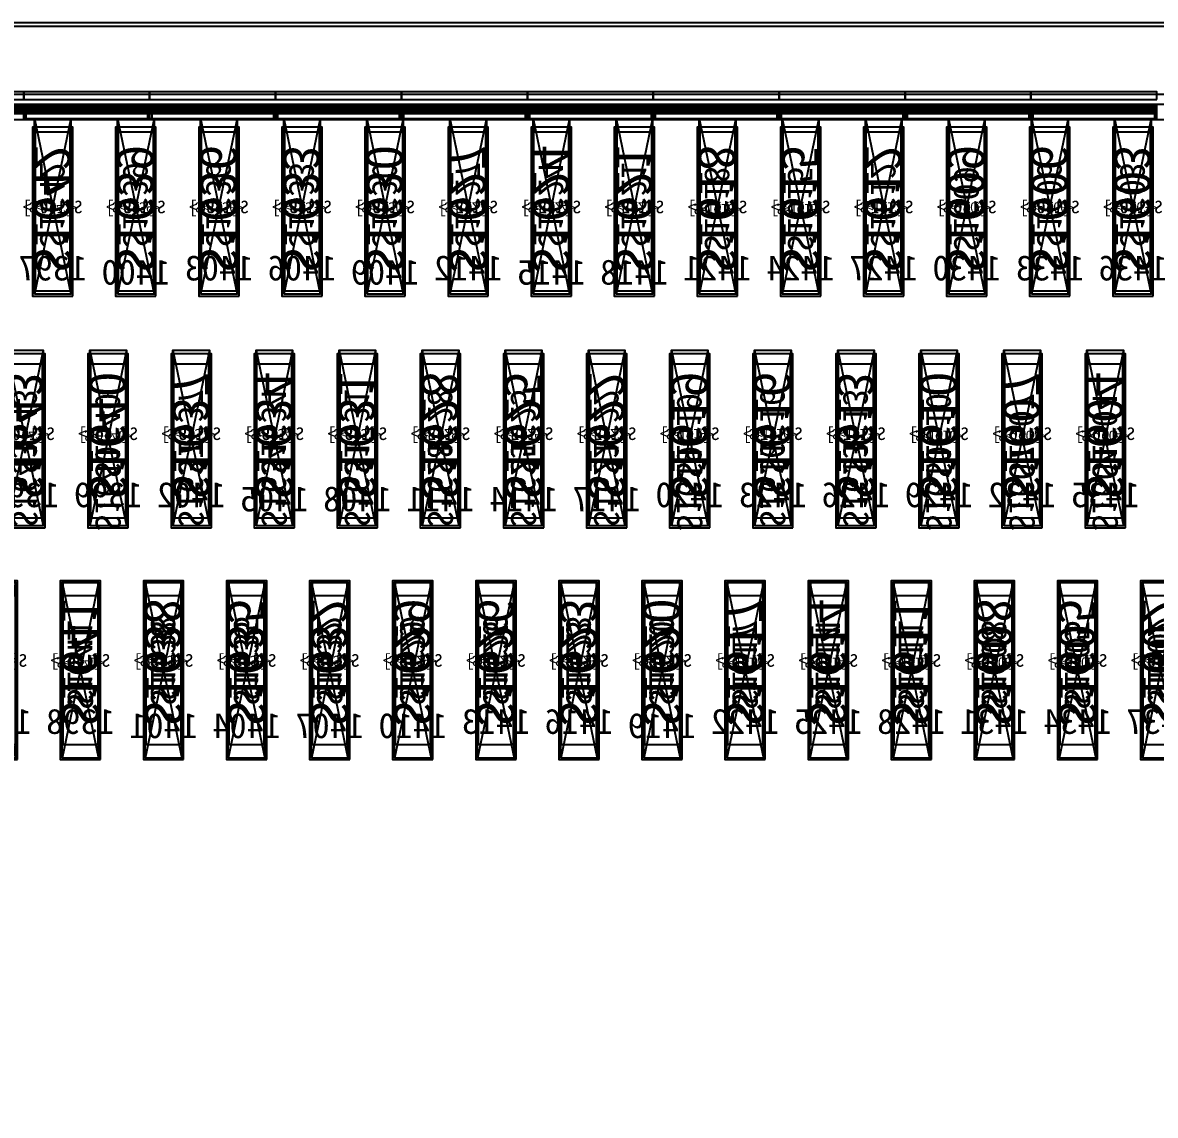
# Model space of a CAD drawing. Header units: millimetres. Extents: x 427 to 2444, y 137 to 817.
# Drawn here: x 1130.6464 to 1131.0962, y 301.2176 to 301.6514 of the extents above; entities that cross this region are included whole.
import ezdxf
from ezdxf.enums import TextEntityAlignment as Align

# ---------------------------------------------------------------- set-up
doc = ezdxf.new("R2010")
doc.units = ezdxf.units.MM
for name, color, linetype in [('L0', 211, 'Continuous'), ('L102', 91, 'Continuous'), ('L114', 213, 'Continuous'), ('L240', 60, 'Continuous'), ('L241', 200, 'Continuous'), ('L242', 51, 'Continuous'), ('L245', 53, 'Continuous'), ('L246', 93, 'Continuous'), ('L247', 13, 'Continuous'), ('L59', 140, 'Continuous'), ('L63', 4, 'Continuous'), ('L98', 150, 'Continuous')]:
    doc.layers.add(name, color=color, linetype=linetype)
doc.styles.add('txt', font='simhei.ttf')

# ---------------------------------------------------------------- blocks, each defined once
blk = doc.blocks.new('HX8394_F_PAD')
at = {"layer": 'L0'}
blk.add_lwpolyline([(-13.86, -0.4025), (-13.86, 0.4025), (13.86, 0.4025), (13.86, -0.4025), (-13.86, -0.4025)], close=True, dxfattribs=at)
at = {"layer": 'L241'}
blk.add_lwpolyline([(-13.9, -0.435), (-13.9, 0.435), (13.9, 0.435), (13.9, -0.435), (-13.9, -0.435)], close=True, dxfattribs=at)
at = {"layer": 'L242'}
for points in [[(4.553, 0.3285), (4.5515, 0.33), (4.5515, 0.392), (4.553, 0.3935), (4.566, 0.3935), (4.5675, 0.392), (4.5675, 0.33), (4.566, 0.3285), (4.553, 0.3285)], [(4.586, 0.3285), (4.5845, 0.33), (4.5845, 0.392), (4.586, 0.3935), (4.599, 0.3935), (4.6005, 0.392), (4.6005, 0.33), (4.599, 0.3285), (4.586, 0.3285)], [(4.619, 0.3285), (4.6175, 0.33), (4.6175, 0.392), (4.619, 0.3935), (4.632, 0.3935), (4.6335, 0.392), (4.6335, 0.33), (4.632, 0.3285), (4.619, 0.3285)], [(4.652, 0.3285), (4.6505, 0.33), (4.6505, 0.392), (4.652, 0.3935), (4.665, 0.3935), (4.6665, 0.392), (4.6665, 0.33), (4.665, 0.3285), (4.652, 0.3285)], [(4.685, 0.3285), (4.6835, 0.33), (4.6835, 0.392), (4.685, 0.3935), (4.698, 0.3935), (4.6995, 0.392), (4.6995, 0.33), (4.698, 0.3285), (4.685, 0.3285)], [(4.718, 0.3285), (4.7165, 0.33), (4.7165, 0.392), (4.718, 0.3935), (4.731, 0.3935), (4.7325, 0.392), (4.7325, 0.33), (4.731, 0.3285), (4.718, 0.3285)], [(4.751, 0.3285), (4.7495, 0.33), (4.7495, 0.392), (4.751, 0.3935), (4.764, 0.3935), (4.7655, 0.392), (4.7655, 0.33), (4.764, 0.3285), (4.751, 0.3285)], [(4.784, 0.3285), (4.7825, 0.33), (4.7825, 0.392), (4.784, 0.3935), (4.797, 0.3935), (4.7985, 0.392), (4.7985, 0.33), (4.797, 0.3285), (4.784, 0.3285)], [(4.817, 0.3285), (4.8155, 0.33), (4.8155, 0.392), (4.817, 0.3935), (4.83, 0.3935), (4.8315, 0.392), (4.8315, 0.33), (4.83, 0.3285), (4.817, 0.3285)], [(4.85, 0.3285), (4.8485, 0.33), (4.8485, 0.392), (4.85, 0.3935), (4.863, 0.3935), (4.8645, 0.392), (4.8645, 0.33), (4.863, 0.3285), (4.85, 0.3285)], [(4.883, 0.3285), (4.8815, 0.33), (4.8815, 0.392), (4.883, 0.3935), (4.896, 0.3935), (4.8975, 0.392), (4.8975, 0.33), (4.896, 0.3285), (4.883, 0.3285)], [(4.916, 0.3285), (4.9145, 0.33), (4.9145, 0.392), (4.916, 0.3935), (4.929, 0.3935), (4.9305, 0.392), (4.9305, 0.33), (4.929, 0.3285), (4.916, 0.3285)], [(4.949, 0.3285), (4.9475, 0.33), (4.9475, 0.392), (4.949, 0.3935), (4.962, 0.3935), (4.9635, 0.392), (4.9635, 0.33), (4.962, 0.3285), (4.949, 0.3285)], [(4.982, 0.3285), (4.9805, 0.33), (4.9805, 0.392), (4.982, 0.3935), (4.995, 0.3935), (4.9965, 0.392), (4.9965, 0.33), (4.995, 0.3285), (4.982, 0.3285)], [(4.564, 0.2385), (4.5625, 0.24), (4.5625, 0.302), (4.564, 0.3035), (4.577, 0.3035), (4.5785, 0.302), (4.5785, 0.24), (4.577, 0.2385), (4.564, 0.2385)], [(4.597, 0.2385), (4.5955, 0.24), (4.5955, 0.302), (4.597, 0.3035), (4.61, 0.3035), (4.6115, 0.302), (4.6115, 0.24), (4.61, 0.2385), (4.597, 0.2385)], [(4.63, 0.2385), (4.6285, 0.24), (4.6285, 0.302), (4.63, 0.3035), (4.643, 0.3035), (4.6445, 0.302), (4.6445, 0.24), (4.643, 0.2385), (4.63, 0.2385)], [(4.663, 0.2385), (4.6615, 0.24), (4.6615, 0.302), (4.663, 0.3035), (4.676, 0.3035), (4.6775, 0.302), (4.6775, 0.24), (4.676, 0.2385), (4.663, 0.2385)], [(4.696, 0.2385), (4.6945, 0.24), (4.6945, 0.302), (4.696, 0.3035), (4.709, 0.3035), (4.7105, 0.302), (4.7105, 0.24), (4.709, 0.2385), (4.696, 0.2385)], [(4.729, 0.2385), (4.7275, 0.24), (4.7275, 0.302), (4.729, 0.3035), (4.742, 0.3035), (4.7435, 0.302), (4.7435, 0.24), (4.742, 0.2385), (4.729, 0.2385)], [(4.762, 0.2385), (4.7605, 0.24), (4.7605, 0.302), (4.762, 0.3035), (4.775, 0.3035), (4.7765, 0.302), (4.7765, 0.24), (4.775, 0.2385), (4.762, 0.2385)], [(4.795, 0.2385), (4.7935, 0.24), (4.7935, 0.302), (4.795, 0.3035), (4.808, 0.3035), (4.8095, 0.302), (4.8095, 0.24), (4.808, 0.2385), (4.795, 0.2385)], [(4.828, 0.2385), (4.8265, 0.24), (4.8265, 0.302), (4.828, 0.3035), (4.841, 0.3035), (4.8425, 0.302), (4.8425, 0.24), (4.841, 0.2385), (4.828, 0.2385)], [(4.861, 0.2385), (4.8595, 0.24), (4.8595, 0.302), (4.861, 0.3035), (4.874, 0.3035), (4.8755, 0.302), (4.8755, 0.24), (4.874, 0.2385), (4.861, 0.2385)], [(4.894, 0.2385), (4.8925, 0.24), (4.8925, 0.302), (4.894, 0.3035), (4.907, 0.3035), (4.9085, 0.302), (4.9085, 0.24), (4.907, 0.2385), (4.894, 0.2385)], [(4.927, 0.2385), (4.9255, 0.24), (4.9255, 0.302), (4.927, 0.3035), (4.94, 0.3035), (4.9415, 0.302), (4.9415, 0.24), (4.94, 0.2385), (4.927, 0.2385)], [(4.96, 0.2385), (4.9585, 0.24), (4.9585, 0.302), (4.96, 0.3035), (4.973, 0.3035), (4.9745, 0.302), (4.9745, 0.24), (4.973, 0.2385), (4.96, 0.2385)], [(4.993, 0.2385), (4.9915, 0.24), (4.9915, 0.302), (4.993, 0.3035), (5.006, 0.3035), (5.0075, 0.302), (5.0075, 0.24), (5.006, 0.2385), (4.993, 0.2385)], [(4.542, 0.1485), (4.5405, 0.15), (4.5405, 0.212), (4.542, 0.2135), (4.555, 0.2135), (4.5565, 0.212), (4.5565, 0.15), (4.555, 0.1485), (4.542, 0.1485)], [(4.575, 0.1485), (4.5735, 0.15), (4.5735, 0.212), (4.575, 0.2135), (4.588, 0.2135), (4.5895, 0.212), (4.5895, 0.15), (4.588, 0.1485), (4.575, 0.1485)], [(4.608, 0.1485), (4.6065, 0.15), (4.6065, 0.212), (4.608, 0.2135), (4.621, 0.2135), (4.6225, 0.212), (4.6225, 0.15), (4.621, 0.1485), (4.608, 0.1485)], [(4.641, 0.1485), (4.6395, 0.15), (4.6395, 0.212), (4.641, 0.2135), (4.654, 0.2135), (4.6555, 0.212), (4.6555, 0.15), (4.654, 0.1485), (4.641, 0.1485)], [(4.674, 0.1485), (4.6725, 0.15), (4.6725, 0.212), (4.674, 0.2135), (4.687, 0.2135), (4.6885, 0.212), (4.6885, 0.15), (4.687, 0.1485), (4.674, 0.1485)], [(4.707, 0.1485), (4.7055, 0.15), (4.7055, 0.212), (4.707, 0.2135), (4.72, 0.2135), (4.7215, 0.212), (4.7215, 0.15), (4.72, 0.1485), (4.707, 0.1485)], [(4.74, 0.1485), (4.7385, 0.15), (4.7385, 0.212), (4.74, 0.2135), (4.753, 0.2135), (4.7545, 0.212), (4.7545, 0.15), (4.753, 0.1485), (4.74, 0.1485)], [(4.773, 0.1485), (4.7715, 0.15), (4.7715, 0.212), (4.773, 0.2135), (4.786, 0.2135), (4.7875, 0.212), (4.7875, 0.15), (4.786, 0.1485), (4.773, 0.1485)], [(4.806, 0.1485), (4.8045, 0.15), (4.8045, 0.212), (4.806, 0.2135), (4.819, 0.2135), (4.8205, 0.212), (4.8205, 0.15), (4.819, 0.1485), (4.806, 0.1485)], [(4.839, 0.1485), (4.8375, 0.15), (4.8375, 0.212), (4.839, 0.2135), (4.852, 0.2135), (4.8535, 0.212), (4.8535, 0.15), (4.852, 0.1485), (4.839, 0.1485)], [(4.872, 0.1485), (4.8705, 0.15), (4.8705, 0.212), (4.872, 0.2135), (4.885, 0.2135), (4.8865, 0.212), (4.8865, 0.15), (4.885, 0.1485), (4.872, 0.1485)], [(4.905, 0.1485), (4.9035, 0.15), (4.9035, 0.212), (4.905, 0.2135), (4.918, 0.2135), (4.9195, 0.212), (4.9195, 0.15), (4.918, 0.1485), (4.905, 0.1485)], [(4.938, 0.1485), (4.9365, 0.15), (4.9365, 0.212), (4.938, 0.2135), (4.951, 0.2135), (4.9525, 0.212), (4.9525, 0.15), (4.951, 0.1485), (4.938, 0.1485)], [(4.971, 0.1485), (4.9695, 0.15), (4.9695, 0.212), (4.971, 0.2135), (4.984, 0.2135), (4.9855, 0.212), (4.9855, 0.15), (4.984, 0.1485), (4.971, 0.1485)]]:
    blk.add_lwpolyline(points, close=True, dxfattribs=at)
at = {"layer": 'L247', "style": 'txt'}
for s, p in [('S1603', (4.5595, 0.362666)), ('S1606', (4.5925, 0.362666)), ('S1612', (4.6585, 0.362666)), ('S1621', (4.7575, 0.362666)), ('S1624', (4.7905, 0.362666)), ('S1627', (4.8235, 0.362666)), ('S1630', (4.8565, 0.362666)), ('S1633', (4.8895, 0.362666)), ('S1636', (4.9225, 0.362666)), ('S1639', (4.9555, 0.362666)), ('S1642', (4.9885, 0.362666)), ('S1609', (4.6255, 0.361)), ('S1615', (4.6915, 0.361)), ('S1618', (4.7245, 0.361)), ('S1613', (4.6695, 0.272666)), ('S1616', (4.7025, 0.272666)), ('S1622', (4.7685, 0.272666)), ('S1625', (4.8015, 0.272666)), ('S1628', (4.8345, 0.272666)), ('S1631', (4.8675, 0.272666)), ('S1634', (4.9005, 0.272666)), ('S1637', (4.9335, 0.272666)), ('S1643', (4.9995, 0.272666)), ('S1604', (4.5705, 0.271)), ('S1607', (4.6035, 0.271)), ('S1610', (4.6365, 0.271)), ('S1619', (4.7355, 0.271)), ('S1640', (4.9665, 0.271)), ('S1602', (4.5485, 0.182666)), ('S1620', (4.7465, 0.182666)), ('S1623', (4.7795, 0.182666)), ('S1626', (4.8125, 0.182666)), ('S1629', (4.8455, 0.182666)), ('S1632', (4.8785, 0.182666)), ('S1635', (4.9115, 0.182666)), ('S1638', (4.9445, 0.182666)), ('S1605', (4.5815, 0.181)), ('S1608', (4.6145, 0.181)), ('S1611', (4.6475, 0.181)), ('S1614', (4.6805, 0.181)), ('S1617', (4.7135, 0.181)), ('S1641', (4.9775, 0.181))]:
    blk.add_text(s, height=0.01, rotation=90, dxfattribs=at).set_placement(p, align=Align.MIDDLE_CENTER)
blk = doc.blocks.new('NTBUMP_65X16')
at = {"layer": 'L242'}
blk.add_lwpolyline([(-0.008, -0.0325), (-0.008, 0.0325), (0.008, 0.0325), (0.008, -0.0325), (-0.008, -0.0325)], close=True, dxfattribs=at)
blk = doc.blocks.new('ILI9881C_AA_NTBUMP_PM_875UM')
at = {"layer": 'L241'}
blk.add_lwpolyline([(-13.92, -0.4375), (-13.92, 0.4375), (13.92, 0.4375), (13.92, -0.4375), (-13.92, -0.4375)], close=True, dxfattribs=at)
at = {"rotation": 180}
for p in [(4.5595, 0.365), (4.5925, 0.365), (4.6255, 0.365), (4.6585, 0.365), (4.6915, 0.365), (4.7245, 0.365), (4.7575, 0.365), (4.7905, 0.365), (4.8235, 0.365), (4.8565, 0.365), (4.8895, 0.365), (4.9225, 0.365), (4.9555, 0.365), (4.9885, 0.365), (4.5705, 0.275), (4.6035, 0.275), (4.6365, 0.275), (4.6695, 0.275), (4.7025, 0.275), (4.7355, 0.275), (4.7685, 0.275), (4.8015, 0.275), (4.8345, 0.275), (4.8675, 0.275), (4.9005, 0.275), (4.9335, 0.275), (4.9665, 0.275), (4.9995, 0.275), (4.5485, 0.185), (4.5815, 0.185), (4.6145, 0.185), (4.6475, 0.185), (4.6805, 0.185), (4.7135, 0.185), (4.7465, 0.185), (4.7795, 0.185), (4.8125, 0.185), (4.8455, 0.185), (4.8785, 0.185), (4.9115, 0.185), (4.9445, 0.185), (4.9775, 0.185)]:
    blk.add_blockref('NTBUMP_65X16', p, dxfattribs=at)
at = {"layer": 'L246', "style": 'txt'}
for s, p in [('S1603', (4.5595, 0.365)), ('S1606', (4.5925, 0.365)), ('S1609', (4.6255, 0.365)), ('S1612', (4.6585, 0.365)), ('S1615', (4.6915, 0.365)), ('S1618', (4.7245, 0.365)), ('S1621', (4.7575, 0.365)), ('S1624', (4.7905, 0.365)), ('S1627', (4.8235, 0.365)), ('S1630', (4.8565, 0.365)), ('S1633', (4.8895, 0.365)), ('S1636', (4.9225, 0.365)), ('S1639', (4.9555, 0.365)), ('S1642', (4.9885, 0.365)), ('S1604', (4.5705, 0.275)), ('S1607', (4.6035, 0.275)), ('S1610', (4.6365, 0.275)), ('S1613', (4.6695, 0.275)), ('S1616', (4.7025, 0.275)), ('S1619', (4.7355, 0.275)), ('S1622', (4.7685, 0.275)), ('S1625', (4.8015, 0.275)), ('S1628', (4.8345, 0.275)), ('S1631', (4.8675, 0.275)), ('S1634', (4.9005, 0.275)), ('S1637', (4.9335, 0.275)), ('S1640', (4.9665, 0.275)), ('S1643', (4.9995, 0.275)), ('S1602', (4.5485, 0.185)), ('S1605', (4.5815, 0.185)), ('S1608', (4.6145, 0.185)), ('S1611', (4.6475, 0.185)), ('S1614', (4.6805, 0.185)), ('S1617', (4.7135, 0.185)), ('S1620', (4.7465, 0.185)), ('S1623', (4.7795, 0.185)), ('S1626', (4.8125, 0.185)), ('S1629', (4.8455, 0.185)), ('S1632', (4.8785, 0.185)), ('S1635', (4.9115, 0.185)), ('S1638', (4.9445, 0.185)), ('S1641', (4.9775, 0.185))]:
    blk.add_text(s, height=0.015, rotation=90, dxfattribs=at).set_placement(p, align=Align.MIDDLE_CENTER)
for s, p in [('1436', (4.5595, 0.341666)), ('1433', (4.5925, 0.341666)), ('1430', (4.6255, 0.341666)), ('1427', (4.6585, 0.341666)), ('1424', (4.6915, 0.341666)), ('1421', (4.7245, 0.341666)), ('1412', (4.8235, 0.341666)), ('1406', (4.8895, 0.341666)), ('1403', (4.9225, 0.341666)), ('1397', (4.9885, 0.341666)), ('1418', (4.7575, 0.34)), ('1415', (4.7905, 0.34)), ('1409', (4.8565, 0.34)), ('1400', (4.9555, 0.34)), ('1435', (4.5705, 0.251666)), ('1432', (4.6035, 0.251666)), ('1429', (4.6365, 0.251666)), ('1426', (4.6695, 0.251666)), ('1423', (4.7025, 0.251666)), ('1420', (4.7355, 0.251666)), ('1402', (4.9335, 0.251666)), ('1399', (4.9665, 0.251666)), ('1396', (4.9995, 0.251666)), ('1417', (4.7685, 0.25)), ('1414', (4.8015, 0.25)), ('1411', (4.8345, 0.25)), ('1408', (4.8675, 0.25)), ('1405', (4.9005, 0.25)), ('1437', (4.5485, 0.161666)), ('1434', (4.5815, 0.161666)), ('1431', (4.6145, 0.161666)), ('1428', (4.6475, 0.161666)), ('1425', (4.6805, 0.161666)), ('1422', (4.7135, 0.161666)), ('1416', (4.7795, 0.161666)), ('1413', (4.8125, 0.161666)), ('1398', (4.9775, 0.161666)), ('1395', (5.0105, 0.161666)), ('1419', (4.7465, 0.16)), ('1410', (4.8455, 0.16)), ('1407', (4.8785, 0.16)), ('1404', (4.9115, 0.16)), ('1401', (4.9445, 0.16))]:
    blk.add_text(s, height=0.01, dxfattribs=at).set_placement(p, align=Align.MIDDLE_CENTER)
blk = doc.blocks.new('OUT_3BUMP')
at = {"layer": 'L242'}
for points in [[(0, 0.206), (0, 0.271), (0.016, 0.271), (0.016, 0.206), (0, 0.206)], [(0.011, 0.116), (0.011, 0.181), (0.027, 0.181), (0.027, 0.116), (0.011, 0.116)], [(0.022, 0.026), (0.022, 0.091), (0.038, 0.091), (0.038, 0.026), (0.022, 0.026)]]:
    blk.add_lwpolyline(points, close=True, dxfattribs=at)
blk = doc.blocks.new('JD9365Z_PAD_20170829_Y880')
at = {"layer": 'L241'}
blk.add_lwpolyline([(-13.95, -0.41), (-13.95, 0.41), (13.95, 0.41), (13.95, -0.41), (-13.95, -0.41)], close=True, dxfattribs=at)
at = {"row_count": 1, "column_count": 372, "row_spacing": 0.245, "column_spacing": 0.033}
blk.add_blockref('OUT_3BUMP', (1.3835, 0.13), dxfattribs=at)
at = {"layer": 'L240', "style": 'txt'}
for s, p in [('S[1363]', (4.5595, 0.369333)), ('S[1366]', (4.5925, 0.369333)), ('S[1369]', (4.6255, 0.369333)), ('S[1372]', (4.6585, 0.369333)), ('S[1375]', (4.6915, 0.369333)), ('S[1378]', (4.7245, 0.369333)), ('S[1381]', (4.7575, 0.369333)), ('S[1384]', (4.7905, 0.369333)), ('S[1387]', (4.8235, 0.369333)), ('S[1390]', (4.8565, 0.369333)), ('S[1393]', (4.8895, 0.369333)), ('S[1396]', (4.9225, 0.369333)), ('S[1399]', (4.9555, 0.369333)), ('S[1402]', (4.9885, 0.369333)), ('S[1364]', (4.5705, 0.279333)), ('S[1367]', (4.6035, 0.279333)), ('S[1370]', (4.6365, 0.279333)), ('S[1373]', (4.6695, 0.279333)), ('S[1376]', (4.7025, 0.279333)), ('S[1379]', (4.7355, 0.279333)), ('S[1382]', (4.7685, 0.279333)), ('S[1385]', (4.8015, 0.279333)), ('S[1388]', (4.8345, 0.279333)), ('S[1391]', (4.8675, 0.279333)), ('S[1394]', (4.9005, 0.279333)), ('S[1397]', (4.9335, 0.279333)), ('S[1400]', (4.9665, 0.279333)), ('S[1403]', (4.9995, 0.279333)), ('S[1362]', (4.5485, 0.189333)), ('S[1365]', (4.5815, 0.189333)), ('S[1368]', (4.6145, 0.189333)), ('S[1371]', (4.6475, 0.189333)), ('S[1374]', (4.6805, 0.189333)), ('S[1377]', (4.7135, 0.189333)), ('S[1380]', (4.7465, 0.189333)), ('S[1383]', (4.7795, 0.189333)), ('S[1386]', (4.8125, 0.189333)), ('S[1389]', (4.8455, 0.189333)), ('S[1392]', (4.8785, 0.189333)), ('S[1395]', (4.9115, 0.189333)), ('S[1398]', (4.9445, 0.189333)), ('S[1401]', (4.9775, 0.189333)), ('S[1404]', (5.0105, 0.189333))]:
    blk.add_text(s, height=0.005, dxfattribs=at).set_placement(p, align=Align.MIDDLE_CENTER)
blk = doc.blocks.new('NV3052C3P_BUMP_ORI_20190911')
at = {"layer": 'L241'}
blk.add_lwpolyline([(-13.8, -0.398), (-13.8, 0.398), (13.8, 0.398), (13.8, -0.398), (-13.8, -0.398)], close=True, dxfattribs=at)
at = {"layer": 'L242'}
for points in [[(4.5515, 0.32), (4.5515, 0.385), (4.5675, 0.385), (4.5675, 0.32), (4.5515, 0.32)], [(4.5845, 0.32), (4.5845, 0.385), (4.6005, 0.385), (4.6005, 0.32), (4.5845, 0.32)], [(4.6175, 0.32), (4.6175, 0.385), (4.6335, 0.385), (4.6335, 0.32), (4.6175, 0.32)], [(4.6505, 0.32), (4.6505, 0.385), (4.6665, 0.385), (4.6665, 0.32), (4.6505, 0.32)], [(4.6835, 0.32), (4.6835, 0.385), (4.6995, 0.385), (4.6995, 0.32), (4.6835, 0.32)], [(4.7165, 0.32), (4.7165, 0.385), (4.7325, 0.385), (4.7325, 0.32), (4.7165, 0.32)], [(4.7495, 0.32), (4.7495, 0.385), (4.7655, 0.385), (4.7655, 0.32), (4.7495, 0.32)], [(4.7825, 0.32), (4.7825, 0.385), (4.7985, 0.385), (4.7985, 0.32), (4.7825, 0.32)], [(4.8155, 0.32), (4.8155, 0.385), (4.8315, 0.385), (4.8315, 0.32), (4.8155, 0.32)], [(4.8485, 0.32), (4.8485, 0.385), (4.8645, 0.385), (4.8645, 0.32), (4.8485, 0.32)], [(4.8815, 0.32), (4.8815, 0.385), (4.8975, 0.385), (4.8975, 0.32), (4.8815, 0.32)], [(4.9145, 0.32), (4.9145, 0.385), (4.9305, 0.385), (4.9305, 0.32), (4.9145, 0.32)], [(4.9475, 0.32), (4.9475, 0.385), (4.9635, 0.385), (4.9635, 0.32), (4.9475, 0.32)], [(4.9805, 0.32), (4.9805, 0.385), (4.9965, 0.385), (4.9965, 0.32), (4.9805, 0.32)], [(4.5625, 0.23), (4.5625, 0.295), (4.5785, 0.295), (4.5785, 0.23), (4.5625, 0.23)], [(4.5955, 0.23), (4.5955, 0.295), (4.6115, 0.295), (4.6115, 0.23), (4.5955, 0.23)], [(4.6285, 0.23), (4.6285, 0.295), (4.6445, 0.295), (4.6445, 0.23), (4.6285, 0.23)], [(4.6615, 0.23), (4.6615, 0.295), (4.6775, 0.295), (4.6775, 0.23), (4.6615, 0.23)], [(4.6945, 0.23), (4.6945, 0.295), (4.7105, 0.295), (4.7105, 0.23), (4.6945, 0.23)], [(4.7275, 0.23), (4.7275, 0.295), (4.7435, 0.295), (4.7435, 0.23), (4.7275, 0.23)], [(4.7605, 0.23), (4.7605, 0.295), (4.7765, 0.295), (4.7765, 0.23), (4.7605, 0.23)], [(4.7935, 0.23), (4.7935, 0.295), (4.8095, 0.295), (4.8095, 0.23), (4.7935, 0.23)], [(4.8265, 0.23), (4.8265, 0.295), (4.8425, 0.295), (4.8425, 0.23), (4.8265, 0.23)], [(4.8595, 0.23), (4.8595, 0.295), (4.8755, 0.295), (4.8755, 0.23), (4.8595, 0.23)], [(4.8925, 0.23), (4.8925, 0.295), (4.9085, 0.295), (4.9085, 0.23), (4.8925, 0.23)], [(4.9255, 0.23), (4.9255, 0.295), (4.9415, 0.295), (4.9415, 0.23), (4.9255, 0.23)], [(4.9585, 0.23), (4.9585, 0.295), (4.9745, 0.295), (4.9745, 0.23), (4.9585, 0.23)], [(4.9915, 0.23), (4.9915, 0.295), (5.0075, 0.295), (5.0075, 0.23), (4.9915, 0.23)], [(4.5405, 0.14), (4.5405, 0.205), (4.5565, 0.205), (4.5565, 0.14), (4.5405, 0.14)], [(4.5735, 0.14), (4.5735, 0.205), (4.5895, 0.205), (4.5895, 0.14), (4.5735, 0.14)], [(4.6065, 0.14), (4.6065, 0.205), (4.6225, 0.205), (4.6225, 0.14), (4.6065, 0.14)], [(4.6395, 0.14), (4.6395, 0.205), (4.6555, 0.205), (4.6555, 0.14), (4.6395, 0.14)], [(4.6725, 0.14), (4.6725, 0.205), (4.6885, 0.205), (4.6885, 0.14), (4.6725, 0.14)], [(4.7055, 0.14), (4.7055, 0.205), (4.7215, 0.205), (4.7215, 0.14), (4.7055, 0.14)], [(4.7385, 0.14), (4.7385, 0.205), (4.7545, 0.205), (4.7545, 0.14), (4.7385, 0.14)], [(4.7715, 0.14), (4.7715, 0.205), (4.7875, 0.205), (4.7875, 0.14), (4.7715, 0.14)], [(4.8045, 0.14), (4.8045, 0.205), (4.8205, 0.205), (4.8205, 0.14), (4.8045, 0.14)], [(4.8375, 0.14), (4.8375, 0.205), (4.8535, 0.205), (4.8535, 0.14), (4.8375, 0.14)], [(4.8705, 0.14), (4.8705, 0.205), (4.8865, 0.205), (4.8865, 0.14), (4.8705, 0.14)], [(4.9035, 0.14), (4.9035, 0.205), (4.9195, 0.205), (4.9195, 0.14), (4.9035, 0.14)], [(4.9365, 0.14), (4.9365, 0.205), (4.9525, 0.205), (4.9525, 0.14), (4.9365, 0.14)], [(4.9695, 0.14), (4.9695, 0.205), (4.9855, 0.205), (4.9855, 0.14), (4.9695, 0.14)]]:
    blk.add_lwpolyline(points, close=True, dxfattribs=at)
at = {"layer": 'L245', "style": 'txt'}
for s, p in [('S<1603>', (4.559473, 0.353333)), ('S<1606>', (4.592473, 0.353333)), ('S<1609>', (4.625473, 0.353333)), ('S<1612>', (4.658473, 0.353333)), ('S<1615>', (4.691473, 0.353333)), ('S<1618>', (4.724473, 0.353333)), ('S<1621>', (4.757473, 0.353333)), ('S<1624>', (4.790473, 0.353333)), ('S<1627>', (4.823473, 0.353333)), ('S<1630>', (4.856473, 0.353333)), ('S<1633>', (4.889473, 0.353333)), ('S<1636>', (4.922473, 0.353333)), ('S<1639>', (4.955473, 0.353333)), ('S<1642>', (4.988473, 0.353333)), ('S<1604>', (4.570473, 0.263333)), ('S<1607>', (4.603473, 0.263333)), ('S<1610>', (4.636473, 0.263333)), ('S<1613>', (4.669473, 0.263333)), ('S<1616>', (4.702473, 0.263333)), ('S<1619>', (4.735473, 0.263333)), ('S<1622>', (4.768473, 0.263333)), ('S<1625>', (4.801473, 0.263333)), ('S<1628>', (4.834473, 0.263333)), ('S<1631>', (4.867473, 0.263333)), ('S<1634>', (4.900473, 0.263333)), ('S<1637>', (4.933473, 0.263333)), ('S<1640>', (4.966473, 0.263333)), ('S<1643>', (4.999473, 0.263333)), ('S<1602>', (4.548473, 0.173333)), ('S<1605>', (4.581473, 0.173333)), ('S<1608>', (4.614473, 0.173333)), ('S<1611>', (4.647473, 0.173333)), ('S<1614>', (4.680473, 0.173333)), ('S<1617>', (4.713473, 0.173333)), ('S<1620>', (4.746473, 0.173333)), ('S<1623>', (4.779473, 0.173333)), ('S<1626>', (4.812473, 0.173333)), ('S<1629>', (4.845473, 0.173333)), ('S<1632>', (4.878473, 0.173333)), ('S<1635>', (4.911473, 0.173333)), ('S<1638>', (4.944473, 0.173333)), ('S<1641>', (4.977473, 0.173333)), ('S<1644>', (5.010473, 0.173333))]:
    blk.add_text(s, height=0.005, dxfattribs=at).set_placement(p, align=Align.MIDDLE_CENTER)
blk = doc.blocks.new('BUMP_14_65')
at = {"layer": 'L242'}
blk.add_lwpolyline([(-0.007, -0.022), (-0.007, 0.043), (0.007, 0.043), (0.007, -0.022), (-0.007, -0.022)], close=True, dxfattribs=at)
blk = doc.blocks.new('FL11283_A_OTHER')
at = {"layer": 'L102'}
blk.add_lwpolyline([(0, 0), (0, 0.41), (13.86, 0.41), (13.86, 0), (0, 0)], close=True, dxfattribs=at)
at = {"layer": 'L241'}
blk.add_lwpolyline([(-13.86, -0.41), (-13.86, 0.41), (13.86, 0.41), (13.86, 0.404), (-13.854, 0.404), (-13.854, -0.404), (13.854, -0.404), (13.854, 0.404), (13.86, 0.404), (13.86, -0.41), (-13.86, -0.41)], close=True, dxfattribs=at)
at = {"layer": 'L59'}
blk.add_lwpolyline([(-13.86, -0.41), (-13.86, 0.41), (13.86, 0.41), (13.86, -0.41), (-13.86, -0.41)], close=True, dxfattribs=at)
for p in [(4.5595, 0.358), (4.5925, 0.358), (4.6255, 0.358), (4.6585, 0.358), (4.6915, 0.358), (4.7245, 0.358), (4.7575, 0.358), (4.7905, 0.358), (4.8235, 0.358), (4.8565, 0.358), (4.8895, 0.358), (4.9225, 0.358), (4.9555, 0.358), (4.9885, 0.358), (4.5705, 0.268), (4.6035, 0.268), (4.6365, 0.268), (4.6695, 0.268), (4.7025, 0.268), (4.7355, 0.268), (4.7685, 0.268), (4.8015, 0.268), (4.8345, 0.268), (4.8675, 0.268), (4.9005, 0.268), (4.9335, 0.268), (4.9665, 0.268), (4.9995, 0.268), (4.5485, 0.178), (4.5815, 0.178), (4.6145, 0.178), (4.6475, 0.178), (4.6805, 0.178), (4.7135, 0.178), (4.7465, 0.178), (4.7795, 0.178), (4.8125, 0.178), (4.8455, 0.178), (4.8785, 0.178), (4.9115, 0.178), (4.9445, 0.178), (4.9775, 0.178)]:
    blk.add_blockref('BUMP_14_65', p)
at = {"layer": 'L102', "style": 'txt'}
for s, p in [('S1603', (4.5595, 0.370166)), ('S1606', (4.5925, 0.370166)), ('S1609', (4.6255, 0.3685)), ('S1612', (4.6585, 0.370166)), ('S1615', (4.6915, 0.3685)), ('S1618', (4.7245, 0.3685)), ('S1621', (4.7575, 0.370166)), ('S1624', (4.7905, 0.370166)), ('S1627', (4.8235, 0.370166)), ('S1630', (4.8565, 0.370166)), ('S1633', (4.8895, 0.370166)), ('S1636', (4.9225, 0.370166)), ('S1639', (4.9555, 0.370166)), ('S1642', (4.9885, 0.370166)), ('S1613', (4.6695, 0.259166)), ('S1616', (4.7025, 0.259166)), ('S1622', (4.7685, 0.259166)), ('S1625', (4.8015, 0.259166)), ('S1628', (4.8345, 0.259166)), ('S1631', (4.8675, 0.259166)), ('S1634', (4.9005, 0.259166)), ('S1637', (4.9335, 0.259166)), ('S1643', (4.9995, 0.259166)), ('S1604', (4.5705, 0.2575)), ('S1607', (4.6035, 0.2575)), ('S1610', (4.6365, 0.2575)), ('S1619', (4.7355, 0.2575)), ('S1640', (4.9665, 0.2575)), ('S1602', (4.5485, 0.188166)), ('S1605', (4.5815, 0.1865)), ('S1608', (4.6145, 0.1865)), ('S1611', (4.6475, 0.1865)), ('S1614', (4.6805, 0.1865)), ('S1617', (4.7135, 0.1865)), ('S1620', (4.7465, 0.188166)), ('S1623', (4.7795, 0.188166)), ('S1626', (4.8125, 0.188166)), ('S1629', (4.8455, 0.188166)), ('S1632', (4.8785, 0.188166)), ('S1635', (4.9115, 0.188166)), ('S1638', (4.9445, 0.188166)), ('S1641', (4.9775, 0.1865))]:
    blk.add_text(s, height=0.01, rotation=90, dxfattribs=at).set_placement(p, align=Align.MIDDLE_CENTER)
blk = doc.blocks.new('GC9702_LCDPAD_BUMP')
at = {"layer": 'L242'}
blk.add_lwpolyline([(-0.008, -0.0325), (-0.008, 0.0325), (0.008, 0.0325), (0.008, -0.0325), (-0.008, -0.0325)], close=True, dxfattribs=at)
blk = doc.blocks.new('GC9702_BUMP_NOCOMPENSATION')
at = {"layer": 'L114', "const_width": 0.004}
for points in [[(4.55, 0.378), (4.6, 0.378)], [(4.55, 0.378), (4.6, 0.378)], [(4.55, 0.378), (4.6, 0.378)], [(4.55, 0.378), (4.6, 0.378)], [(4.6, 0.378), (4.65, 0.378)], [(4.6, 0.378), (4.65, 0.378)], [(4.6, 0.378), (4.65, 0.378)], [(4.6, 0.378), (4.65, 0.378)], [(4.65, 0.378), (4.7, 0.378)], [(4.65, 0.378), (4.7, 0.378)], [(4.65, 0.378), (4.7, 0.378)], [(4.65, 0.378), (4.7, 0.378)], [(4.7, 0.378), (4.75, 0.378)], [(4.7, 0.378), (4.75, 0.378)], [(4.7, 0.378), (4.75, 0.378)], [(4.7, 0.378), (4.75, 0.378)], [(4.75, 0.378), (4.8, 0.378)], [(4.75, 0.378), (4.8, 0.378)], [(4.75, 0.378), (4.8, 0.378)], [(4.75, 0.378), (4.8, 0.378)], [(4.8, 0.378), (4.85, 0.378)], [(4.8, 0.378), (4.85, 0.378)], [(4.8, 0.378), (4.85, 0.378)], [(4.8, 0.378), (4.85, 0.378)], [(4.85, 0.378), (4.9, 0.378)], [(4.85, 0.378), (4.9, 0.378)], [(4.85, 0.378), (4.9, 0.378)], [(4.85, 0.378), (4.9, 0.378)], [(4.9, 0.378), (4.95, 0.378)], [(4.9, 0.378), (4.95, 0.378)], [(4.9, 0.378), (4.95, 0.378)], [(4.9, 0.378), (4.95, 0.378)], [(4.95, 0.378), (5, 0.378)], [(4.95, 0.378), (5, 0.378)], [(4.95, 0.378), (5, 0.378)], [(4.95, 0.378), (5, 0.378)], [(5, 0.378), (5.05, 0.378)], [(5, 0.378), (5.05, 0.378)], [(5, 0.378), (5.05, 0.378)], [(5, 0.378), (5.05, 0.378)]]:
    blk.add_lwpolyline(points, dxfattribs=at)
at = {"layer": 'L114'}
for points in [[(4.55, 0.374), (4.55, 0.38), (4.6, 0.38), (4.6, 0.374), (4.55, 0.374)], [(4.55, 0.374), (4.55, 0.38), (4.6, 0.38), (4.6, 0.374), (4.55, 0.374)], [(4.55074, 0.37443), (4.55074, 0.379), (4.59918, 0.379), (4.59918, 0.37443), (4.55074, 0.37443)], [(4.55074, 0.37443), (4.55074, 0.379), (4.59918, 0.379), (4.59918, 0.37443), (4.55074, 0.37443)], [(4.6, 0.374), (4.6, 0.38), (4.65, 0.38), (4.65, 0.374), (4.6, 0.374)], [(4.6, 0.374), (4.6, 0.38), (4.65, 0.38), (4.65, 0.374), (4.6, 0.374)], [(4.60074, 0.37443), (4.60074, 0.379), (4.64918, 0.379), (4.64918, 0.37443), (4.60074, 0.37443)], [(4.60074, 0.37443), (4.60074, 0.379), (4.64918, 0.379), (4.64918, 0.37443), (4.60074, 0.37443)], [(4.65, 0.374), (4.65, 0.38), (4.7, 0.38), (4.7, 0.374), (4.65, 0.374)], [(4.65, 0.374), (4.65, 0.38), (4.7, 0.38), (4.7, 0.374), (4.65, 0.374)], [(4.65074, 0.37443), (4.65074, 0.379), (4.69918, 0.379), (4.69918, 0.37443), (4.65074, 0.37443)], [(4.65074, 0.37443), (4.65074, 0.379), (4.69918, 0.379), (4.69918, 0.37443), (4.65074, 0.37443)], [(4.7, 0.374), (4.7, 0.38), (4.75, 0.38), (4.75, 0.374), (4.7, 0.374)], [(4.7, 0.374), (4.7, 0.38), (4.75, 0.38), (4.75, 0.374), (4.7, 0.374)], [(4.70074, 0.37443), (4.70074, 0.379), (4.74918, 0.379), (4.74918, 0.37443), (4.70074, 0.37443)], [(4.70074, 0.37443), (4.70074, 0.379), (4.74918, 0.379), (4.74918, 0.37443), (4.70074, 0.37443)], [(4.75, 0.374), (4.75, 0.38), (4.8, 0.38), (4.8, 0.374), (4.75, 0.374)], [(4.75, 0.374), (4.75, 0.38), (4.8, 0.38), (4.8, 0.374), (4.75, 0.374)], [(4.75074, 0.37443), (4.75074, 0.379), (4.79918, 0.379), (4.79918, 0.37443), (4.75074, 0.37443)], [(4.75074, 0.37443), (4.75074, 0.379), (4.79918, 0.379), (4.79918, 0.37443), (4.75074, 0.37443)], [(4.8, 0.374), (4.8, 0.38), (4.85, 0.38), (4.85, 0.374), (4.8, 0.374)], [(4.8, 0.374), (4.8, 0.38), (4.85, 0.38), (4.85, 0.374), (4.8, 0.374)], [(4.80074, 0.37443), (4.80074, 0.379), (4.84918, 0.379), (4.84918, 0.37443), (4.80074, 0.37443)], [(4.80074, 0.37443), (4.80074, 0.379), (4.84918, 0.379), (4.84918, 0.37443), (4.80074, 0.37443)], [(4.85, 0.374), (4.85, 0.38), (4.9, 0.38), (4.9, 0.374), (4.85, 0.374)], [(4.85, 0.374), (4.85, 0.38), (4.9, 0.38), (4.9, 0.374), (4.85, 0.374)], [(4.85074, 0.37443), (4.85074, 0.379), (4.89918, 0.379), (4.89918, 0.37443), (4.85074, 0.37443)], [(4.85074, 0.37443), (4.85074, 0.379), (4.89918, 0.379), (4.89918, 0.37443), (4.85074, 0.37443)], [(4.9, 0.374), (4.9, 0.38), (4.95, 0.38), (4.95, 0.374), (4.9, 0.374)], [(4.9, 0.374), (4.9, 0.38), (4.95, 0.38), (4.95, 0.374), (4.9, 0.374)], [(4.90074, 0.37443), (4.90074, 0.379), (4.94918, 0.379), (4.94918, 0.37443), (4.90074, 0.37443)], [(4.90074, 0.37443), (4.90074, 0.379), (4.94918, 0.379), (4.94918, 0.37443), (4.90074, 0.37443)], [(4.95, 0.374), (4.95, 0.38), (5, 0.38), (5, 0.374), (4.95, 0.374)], [(4.95, 0.374), (4.95, 0.38), (5, 0.38), (5, 0.374), (4.95, 0.374)], [(4.95074, 0.37443), (4.95074, 0.379), (4.99918, 0.379), (4.99918, 0.37443), (4.95074, 0.37443)], [(4.95074, 0.37443), (4.95074, 0.379), (4.99918, 0.379), (4.99918, 0.37443), (4.95074, 0.37443)], [(5, 0.374), (5, 0.38), (5.05, 0.38), (5.05, 0.374), (5, 0.374)], [(5, 0.374), (5, 0.38), (5.05, 0.38), (5.05, 0.374), (5, 0.374)]]:
    blk.add_lwpolyline(points, close=True, dxfattribs=at)
at = {"layer": 'L241'}
for points in [[(4.55, 0.382), (4.55, 0.385), (4.6, 0.385), (4.6, 0.382), (4.55, 0.382)], [(4.55, 0.382), (4.55, 0.385), (4.6, 0.385), (4.6, 0.382), (4.55, 0.382)], [(4.6, 0.382), (4.6, 0.385), (4.65, 0.385), (4.65, 0.382), (4.6, 0.382)], [(4.6, 0.382), (4.6, 0.385), (4.65, 0.385), (4.65, 0.382), (4.6, 0.382)], [(4.65, 0.382), (4.65, 0.385), (4.7, 0.385), (4.7, 0.382), (4.65, 0.382)], [(4.65, 0.382), (4.65, 0.385), (4.7, 0.385), (4.7, 0.382), (4.65, 0.382)], [(4.7, 0.382), (4.7, 0.385), (4.75, 0.385), (4.75, 0.382), (4.7, 0.382)], [(4.7, 0.382), (4.7, 0.385), (4.75, 0.385), (4.75, 0.382), (4.7, 0.382)], [(4.75, 0.382), (4.75, 0.385), (4.8, 0.385), (4.8, 0.382), (4.75, 0.382)], [(4.75, 0.382), (4.75, 0.385), (4.8, 0.385), (4.8, 0.382), (4.75, 0.382)], [(4.8, 0.382), (4.8, 0.385), (4.85, 0.385), (4.85, 0.382), (4.8, 0.382)], [(4.8, 0.382), (4.8, 0.385), (4.85, 0.385), (4.85, 0.382), (4.8, 0.382)], [(4.85, 0.382), (4.85, 0.385), (4.9, 0.385), (4.9, 0.382), (4.85, 0.382)], [(4.85, 0.382), (4.85, 0.385), (4.9, 0.385), (4.9, 0.382), (4.85, 0.382)], [(4.9, 0.382), (4.9, 0.385), (4.95, 0.385), (4.95, 0.382), (4.9, 0.382)], [(4.9, 0.382), (4.9, 0.385), (4.95, 0.385), (4.95, 0.382), (4.9, 0.382)], [(4.95, 0.382), (4.95, 0.385), (5, 0.385), (5, 0.382), (4.95, 0.382)], [(4.95, 0.382), (4.95, 0.385), (5, 0.385), (5, 0.382), (4.95, 0.382)], [(5, 0.382), (5, 0.385), (5.05, 0.385), (5.05, 0.382), (5, 0.382)], [(5, 0.382), (5, 0.385), (5.05, 0.385), (5.05, 0.382), (5, 0.382)]]:
    blk.add_lwpolyline(points, close=True, dxfattribs=at)
at = {"row_count": 1, "column_count": 413, "row_spacing": 0.065, "column_spacing": 0.033}
for p in [(0.0055, 0.3365), (0.0165, 0.2445), (0.0275, 0.1525)]:
    blk.add_blockref('GC9702_LCDPAD_BUMP', p, dxfattribs=at)
at = {"layer": 'L98', "style": 'txt'}
for s, p in [('S<1603>', (4.5595, 0.33917)), ('S<1606>', (4.5925, 0.33917)), ('S<1609>', (4.6255, 0.33917)), ('S<1612>', (4.6585, 0.33917)), ('S<1615>', (4.6915, 0.3385)), ('S<1618>', (4.7245, 0.3385)), ('S<1621>', (4.7575, 0.33917)), ('S<1624>', (4.7905, 0.33917)), ('S<1627>', (4.8235, 0.33917)), ('S<1630>', (4.8565, 0.33917)), ('S<1633>', (4.8895, 0.33917)), ('S<1636>', (4.9225, 0.33917)), ('S<1639>', (4.9555, 0.33917)), ('S<1642>', (4.9885, 0.33917)), ('S<1604>', (4.5705, 0.2485)), ('S<1607>', (4.6035, 0.2485)), ('S<1610>', (4.6365, 0.2485)), ('S<1613>', (4.6695, 0.24917)), ('S<1616>', (4.7025, 0.24917)), ('S<1619>', (4.7355, 0.24917)), ('S<1622>', (4.7685, 0.24917)), ('S<1625>', (4.8015, 0.24917)), ('S<1628>', (4.8345, 0.24917)), ('S<1631>', (4.8675, 0.24917)), ('S<1634>', (4.9005, 0.24917)), ('S<1637>', (4.9335, 0.24917)), ('S<1640>', (4.9665, 0.2485)), ('S<1643>', (4.9995, 0.24917)), ('S<1602>', (4.5485, 0.15917)), ('S<1605>', (4.5815, 0.1585)), ('S<1608>', (4.6145, 0.1585)), ('S<1611>', (4.6475, 0.1585)), ('S<1614>', (4.6805, 0.1585)), ('S<1617>', (4.7135, 0.1585)), ('S<1620>', (4.7465, 0.15917)), ('S<1623>', (4.7795, 0.15917)), ('S<1626>', (4.8125, 0.15917)), ('S<1629>', (4.8455, 0.15917)), ('S<1632>', (4.8785, 0.15917)), ('S<1635>', (4.9115, 0.15917)), ('S<1638>', (4.9445, 0.15917)), ('S<1641>', (4.9775, 0.1585))]:
    blk.add_text(s, height=0.004, rotation=180, dxfattribs=at).set_placement(p, align=Align.MIDDLE_CENTER)
blk = doc.blocks.new('IC_GDS_ALL')
for name, p in [('ILI9881C_AA_NTBUMP_PM_875UM', (0, 0)), ('HX8394_F_PAD', (0, 0.004)), ('GC9702_BUMP_NOCOMPENSATION', (0, 0.0265)), ('NV3052C3P_BUMP_ORI_20190911', (0, 0.0125)), ('JD9365Z_PAD_20170829_Y880', (0, -0.0035)), ('FL11283_A_OTHER', (0, -0.0035))]:
    blk.add_blockref(name, p)
blk = doc.blocks.new('OUTPUT_PAD_SD')
at = {"color": 5, "linetype": 'Continuous'}
blk.add_lwpolyline([(0.00225, 0.078), (0.01675, 0.00825), (0.01675, 0.078), (0.00225, 0.00825)], dxfattribs=at)
at = {"layer": 'L63', "color": 5}
blk.add_lwpolyline([(0.00225, 0.00825), (0.00225, 0.078), (0.01675, 0.078), (0.01675, 0.00825), (0.00225, 0.00825)], close=True, dxfattribs=at)
blk = doc.blocks.new('OUTPUT_PAD_GATE')
at = {"color": 5, "linetype": 'Continuous'}
blk.add_lwpolyline([(0.00175, 0.07125), (0.01625, 0.0015), (0.01625, 0.07125), (0.00175, 0.0015)], dxfattribs=at)
at = {"layer": 'L63', "color": 5}
blk.add_lwpolyline([(0.00175, 0.0015), (0.00175, 0.07125), (0.01625, 0.07125), (0.01625, 0.0015), (0.00175, 0.0015)], close=True, dxfattribs=at)
blk = doc.blocks.new('IC_PAD_ALL')
at = {"row_count": 1, "row_spacing": 0.0685, "column_spacing": 0.066}
for name, p, column_count in [('OUTPUT_PAD_GATE', (0.004, 0.68425), 414), ('OUTPUT_PAD_SD', (0.0365, 0.6775), 414), ('OUTPUT_PAD_GATE', (0.026, 0.59225), 414), ('OUTPUT_PAD_SD', (0.0585, 0.5855), 413), ('OUTPUT_PAD_GATE', (-0.018, 0.5), 414), ('OUTPUT_PAD_SD', (0.0145, 0.49325), 414)]:
    blk.add_blockref(name, p, dxfattribs=dict(at, column_count=column_count))
blk = doc.blocks.new('IC_ALL')
at = {"yscale": -1, "rotation": 180}
blk.add_blockref('IC_GDS_ALL', (14, 0.4375), dxfattribs=at)
blk.add_blockref('IC_PAD_ALL', (0.3525, 0.083))
blk = doc.blocks.new('IC_FPC_OLB_ALL')
blk.add_blockref('IC_ALL', (1.188, 1.0245))

msp = doc.modelspace()

# ---------------------------------------------------------------- block references
msp.add_blockref('IC_FPC_OLB_ALL', (1120.45883, 299.75037))

doc.saveas('drawing.dxf')
